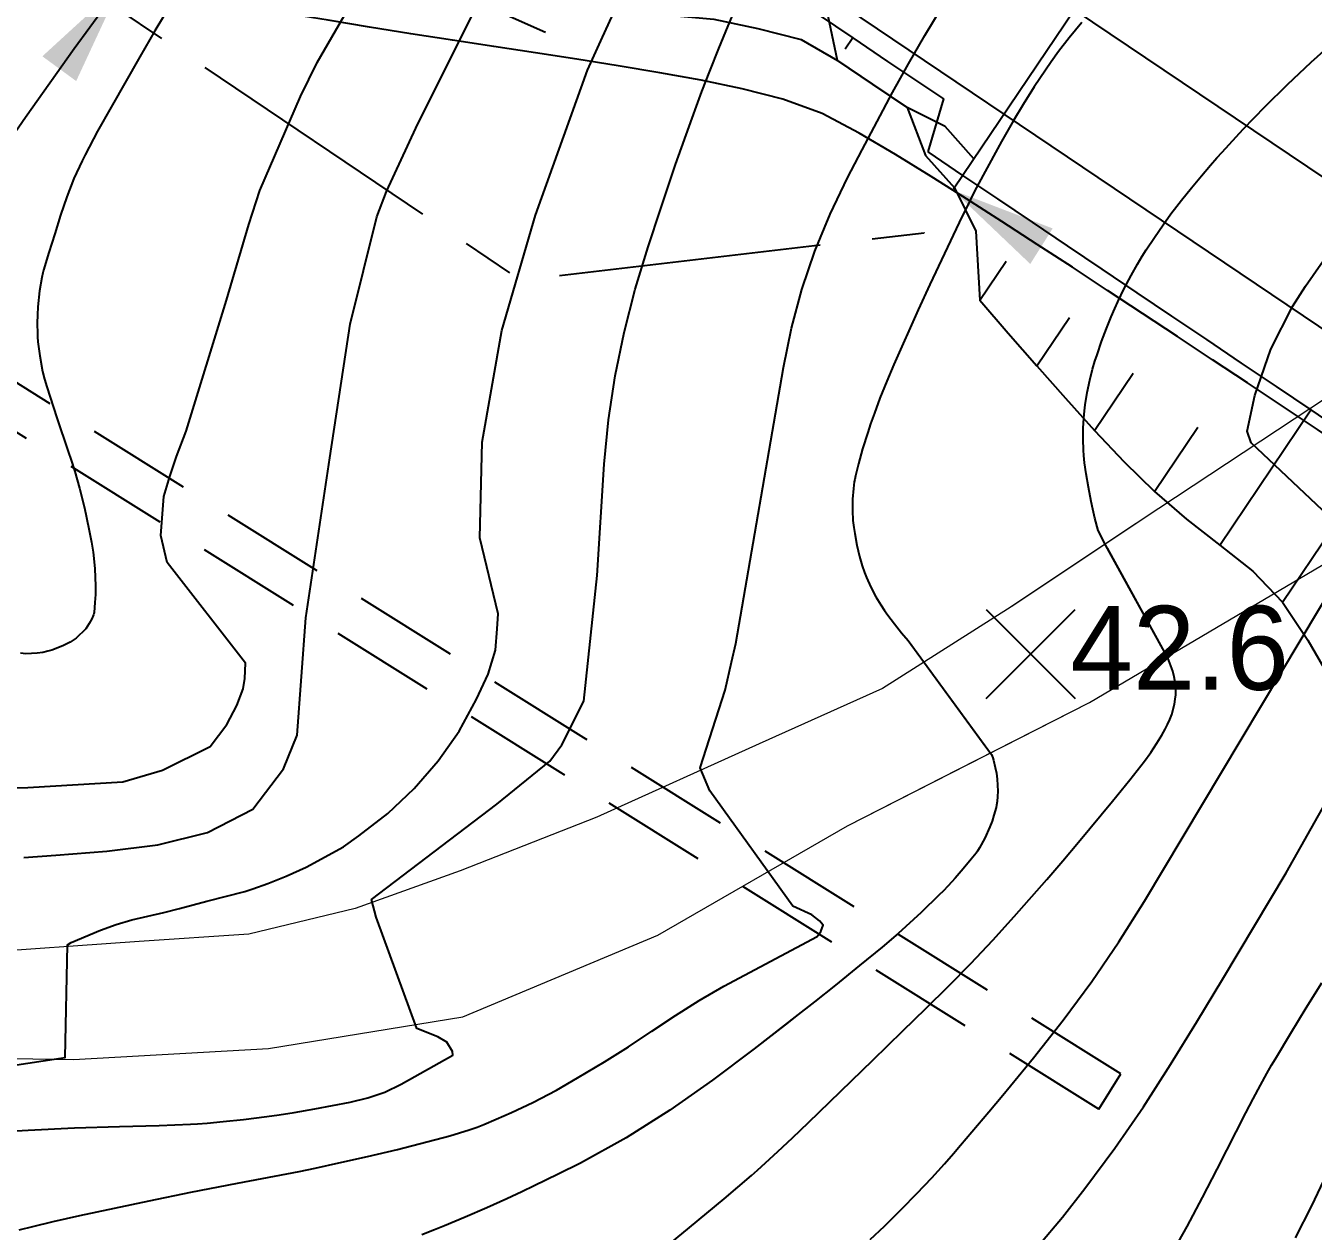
# Model space of a CAD drawing. Header units: millimetres. Extents: x 156921 to 159642, y 477538 to 479586.
# Drawn here: x 157285.4 to 157316.07, y 479344.07 to 479372.78 of the extents above; entities that cross this region are included whole.
import ezdxf

# ---------------------------------------------------------------- set-up
doc = ezdxf.new("R2010")
doc.units = ezdxf.units.MM
doc.header["$MEASUREMENT"] = 0
for name, pattern in [('A-CENTR01', [2, 1.25, -0.25, 0.25, -0.25]), ('A-DASHD01', [0.75, 0.5, -0.25]), ('CONT', [2, 1, 1])]:
    doc.linetypes.add(name, pattern=pattern)
doc.layers.add('A0013115', color=16, linetype='Continuous', lineweight=0, transparency=0.6)
for name, color, linetype, transparency in [('F0017111', 94, 'Continuous', 0.6), ('F0017114', 80, 'Continuous', 0.6), ('F0027132', 56, 'Continuous', 0.6), ('F0027217', 56, 'Continuous', 0.6)]:
    doc.layers.add(name, color=color, linetype=linetype, transparency=transparency)
for name, color, linetype in [('V형측구', 132, 'H-DICHV00'), ('깎기비탈면&암선', 30, 'Continuous'), ('노면표시_차선', 255, 'Continuous'), ('산마루측구', 152, 'H-DICHB00'), ('쌓기비탈면_녹지대', 140, 'Continuous'), ('용지경계', 222, 'Continuous'), ('평면_도로폭', 50, 'Continuous'), ('횡단통로_수로암거', 122, 'Continuous')]:
    doc.layers.add(name, color=color, linetype=linetype)
doc.styles.add('HM 6_일반문자', font='BAREUNDOTUMPRO1.TTF')
doc.styles.get("Standard").update_dxf_attribs({"font": 'BAREUNDOTUMPRO1.TTF'})
doc.linetypes.add('H-DICHB00', pattern='A,1e-05,0,[43,kosdic.shx,S=0.1,R=0,X=0,Y=0],-0.63,["B",Standard,S=0.2,R=0,X=0,Y=-0.1],-0.42', length=1.05001)
doc.linetypes.add('H-DICHB01', pattern='A,1e-05,[43,kosdic.shx,S=0.1,R=0,X=0,Y=0],-0.63,["B1",Standard,S=0.2,R=0,X=0,Y=-0.1],-0.42', length=1.05001)
doc.linetypes.add('H-DICHB01R', pattern='A,1e-05,[43,kosdic.shx,S=0.1,R=0,X=0,Y=0],-0.97,["B1",Standard,S=0.2,R=180,X=0,Y=0.1],-0.08', length=1.05001)
doc.linetypes.add('H-DICHV00', pattern='A,1.1,[32,kosdic.shx,S=0.1,R=360,X=0,Y=0],-0.333333,["V",Standard,S=0.2,R=360,X=0,Y=-0.1],-0.216667', length=1.65)
doc.linetypes.add('H-DICHV01', pattern='A,0.9,[32,kosdic.shx,S=0.1,R=0,X=0,Y=0],-0.333333,["V1",Standard,S=0.2,R=360,X=0,Y=-0.1],-0.416667', length=1.65)

# ---------------------------------------------------------------- blocks, each defined once
blk = doc.blocks.new('F0027217')
at = {"layer": 'F0027217'}
for points in [[(-0.707, 0.707), (0.707, -0.707)], [(-0.707, -0.707), (0.707, 0.707)]]:
    blk.add_lwpolyline(points, dxfattribs=at)

msp = doc.modelspace()

# ---------------------------------------------------------------- hatches: boundary and pattern name
at = {"layer": '산마루측구'}
for color, points in [(9, [(157287.677, 479373.776), (157285.797, 479372.054), (157286.603, 479371.464)]), (152, [(157307.485, 479368.867), (157309.331, 479367.108), (157309.865, 479367.954)])]:
    msp.add_hatch(color=color, dxfattribs=at).paths.add_polyline_path(points, flags=0)

# ---------------------------------------------------------------- linework, layer by layer
at = {"layer": 'A0013115', "transparency": 33554521, "flags": 128}
for points in [[(157358.242, 479371.633), (157354.339, 479371.41), (157346.527, 479370.914), (157341.351, 479370.816), (157336.589, 479370.872), (157332.922, 479371.038), (157330.705, 479371.009), (157328.324, 479370.398), (157325.609, 479369.339), (157321.475, 479367.586), (157316.835, 479364.215), (157312.391, 479361.286), (157311.336, 479360.582)], [(157307.625, 479355.072), (157310.746, 479356.663), (157317.104, 479360.419), (157322.75, 479364.283), (157325.758, 479366.104), (157328.089, 479367.043), (157331.112, 479367.613), (157335.607, 479367.968), (157339.487, 479368.033), (157340.869, 479367.678), (157344.071, 479366.377), (157347.59, 479364.474), (157348.686, 479363.806), (157349.371, 479363.256), (157350.059, 479362.099)], [(157316.835, 479364.215), (157312.391, 479361.286), (157308.878, 479358.94), (157305.814, 479356.997), (157302.877, 479355.681), (157299.005, 479353.932), (157295.75, 479352.653), (157293.249, 479351.757), (157290.712, 479351.148), (157288.102, 479350.972), (157284.057, 479350.682), (157275.753, 479350.882), (157272.252, 479350.873), (157268.846, 479350.626), (157265.662, 479350.208), (157262.538, 479349.393), (157259.452, 479348.669), (157257.086, 479347.819), (157254.035, 479346.814), (157251.035, 479345.37), (157248.537, 479343.743), (157245.758, 479341.323), (157241.964, 479337.933), (157240.025, 479335.627)], [(157311.336, 479360.582), (157308.878, 479358.94), (157305.814, 479356.997), (157302.877, 479355.681), (157299.005, 479353.932), (157295.75, 479352.653), (157293.249, 479351.757), (157290.712, 479351.148), (157288.102, 479350.972), (157284.057, 479350.682), (157275.753, 479350.882), (157272.252, 479350.873), (157268.846, 479350.626), (157265.662, 479350.208), (157262.538, 479349.393), (157259.452, 479348.669), (157257.086, 479347.819), (157254.035, 479346.814), (157251.035, 479345.37), (157248.537, 479343.743), (157245.758, 479341.323), (157241.964, 479337.933), (157240.025, 479335.627)], [(157249.959, 479341.028), (157254.089, 479343.195), (157259.092, 479345.065), (157263.952, 479346.383), (157269.328, 479347.251), (157274.578, 479348.172), (157279.728, 479348.269), (157286.535, 479348.157), (157291.184, 479348.421), (157295.81, 479349.173), (157300.462, 479351.123), (157304.98, 479353.724), (157310.746, 479356.663), (157317.104, 479360.419)], [(157249.959, 479341.028), (157254.089, 479343.195), (157259.092, 479345.065), (157263.952, 479346.383), (157269.328, 479347.251), (157274.578, 479348.172), (157279.728, 479348.269), (157286.535, 479348.157), (157291.184, 479348.421), (157295.81, 479349.173), (157300.462, 479351.123), (157304.98, 479353.724), (157307.625, 479355.072)]]:
    msp.add_lwpolyline(points, dxfattribs=at)
at = {"layer": 'F0017111', "transparency": 33554521, "flags": 128}
for points in [[(157284.165, 479354.622), (157285.453, 479354.636), (157287.716, 479354.771), (157288.661, 479355.048), (157289.796, 479355.617), (157290.191, 479356.142), (157290.431, 479356.589), (157290.584, 479356.99), (157290.622, 479357.235), (157290.633, 479357.598), (157288.774, 479359.997), (157288.618, 479360.639), (157288.693, 479361.566), (157288.83, 479362.045), (157288.989, 479362.52), (157289.224, 479363.128), (157290.182, 479366.249), (157290.715, 479368.046), (157290.975, 479368.857), (157291.943, 479371.093), (157292.342, 479371.908), (157295.76, 479377.815)], [(157284.165, 479354.622), (157285.453, 479354.636), (157287.716, 479354.771), (157288.661, 479355.048), (157289.796, 479355.617), (157290.191, 479356.142), (157290.431, 479356.589), (157290.584, 479356.99), (157290.622, 479357.235), (157290.633, 479357.598), (157288.774, 479359.997), (157288.618, 479360.639), (157288.693, 479361.566), (157288.83, 479362.045), (157288.989, 479362.52), (157289.224, 479363.128), (157290.182, 479366.249), (157290.715, 479368.046), (157290.975, 479368.857), (157291.943, 479371.093), (157292.342, 479371.908), (157295.76, 479377.815)], [(157285.358, 479352.969), (157286.117, 479353.026), (157287.334, 479353.12), (157288.546, 479353.273), (157289.73, 479353.565), (157290.811, 479354.123), (157291.545, 479355.08), (157291.865, 479355.888), (157292.075, 479358.682), (157292.642, 479362.493), (157293.13, 479365.671), (157293.766, 479368.227), (157293.996, 479368.831), (157294.694, 479370.345), (157296.38, 479373.724)], [(157285.358, 479352.969), (157286.117, 479353.026), (157287.334, 479353.12), (157288.546, 479353.273), (157289.73, 479353.565), (157290.811, 479354.123), (157291.545, 479355.08), (157291.865, 479355.888), (157292.075, 479358.682), (157292.642, 479362.493), (157293.13, 479365.671), (157293.766, 479368.227), (157293.996, 479368.831), (157294.694, 479370.345), (157296.38, 479373.724)], [(157277.324, 479346.842), (157286.339, 479348.206), (157286.4, 479350.89), (157286.485, 479350.947), (157287.186, 479351.243), (157287.552, 479351.378), (157287.927, 479351.486), (157288.306, 479351.577), (157288.687, 479351.664), (157289.066, 479351.756), (157289.718, 479351.929), (157290.62, 479352.161), (157290.689, 479352.182), (157290.81, 479352.222), (157291.167, 479352.352), (157291.604, 479352.529), (157292.078, 479352.74), (157292.968, 479353.224), (157293.34, 479353.485), (157294.025, 479354.018), (157294.656, 479354.615), (157295.225, 479355.27), (157295.723, 479355.982), (157296.137, 479356.745), (157296.416, 479357.341), (157296.594, 479357.913), (157296.631, 479358.421), (157296.656, 479358.778), (157296.217, 479360.585), (157296.275, 479362.862), (157296.742, 479365.526), (157297.542, 479368.271), (157298.784, 479371.725), (157299.104, 479372.425), (157299.575, 479373.471)], [(157277.324, 479346.842), (157286.339, 479348.206), (157286.4, 479350.89), (157286.485, 479350.947), (157287.186, 479351.243), (157287.552, 479351.378), (157287.927, 479351.486), (157288.306, 479351.577), (157288.687, 479351.664), (157289.066, 479351.756), (157289.718, 479351.929), (157290.62, 479352.161), (157290.689, 479352.182), (157290.81, 479352.222), (157291.167, 479352.352), (157291.604, 479352.529), (157292.078, 479352.74), (157292.968, 479353.224), (157293.34, 479353.485), (157294.025, 479354.018), (157294.656, 479354.615), (157295.225, 479355.27), (157295.723, 479355.982), (157296.137, 479356.745), (157296.416, 479357.341), (157296.594, 479357.913), (157296.631, 479358.421), (157296.656, 479358.778), (157296.217, 479360.585), (157296.275, 479362.862), (157296.742, 479365.526), (157297.542, 479368.271), (157298.784, 479371.725), (157299.104, 479372.425), (157299.575, 479373.471)], [(157285.243, 479344.099), (157285.569, 479344.182), (157286.058, 479344.299), (157286.692, 479344.444), (157288.339, 479344.795), (157289.336, 479344.996), (157290.448, 479345.213), (157291.911, 479345.495), (157292.295, 479345.574), (157292.863, 479345.696), (157293.54, 479345.847), (157294.255, 479346.014), (157295.504, 479346.339), (157295.964, 479346.482), (157296.153, 479346.549), (157296.315, 479346.612), (157296.611, 479346.736), (157296.977, 479346.899), (157297.479, 479347.139), (157298.045, 479347.426), (157298.547, 479347.726), (157299.186, 479348.105), (157299.757, 479348.461), (157300.318, 479348.832), (157300.877, 479349.206), (157301.445, 479349.567), (157302.028, 479349.902), (157304.258, 479351.092), (157304.339, 479351.206), (157304.395, 479351.361), (157304.307, 479351.46), (157304.125, 479351.608), (157303.675, 479351.814), (157301.697, 479354.56), (157301.465, 479355.107), (157302.062, 479356.953), (157302.214, 479357.62), (157302.321, 479358.066), (157303.451, 479364.641), (157303.643, 479365.579), (157303.893, 479366.502), (157304.2, 479367.409), (157304.561, 479368.295), (157304.975, 479369.158), (157305.323, 479369.828), (157305.681, 479370.505), (157306.051, 479371.188), (157306.432, 479371.876), (157306.82, 479372.55), (157307.206, 479373.189)], [(157285.243, 479344.099), (157285.569, 479344.182), (157286.058, 479344.299), (157286.692, 479344.444), (157288.339, 479344.795), (157289.336, 479344.996), (157290.448, 479345.213), (157291.911, 479345.495), (157292.295, 479345.574), (157292.863, 479345.696), (157293.54, 479345.847), (157294.255, 479346.014), (157295.504, 479346.339), (157295.964, 479346.482), (157296.153, 479346.549), (157296.315, 479346.612), (157296.611, 479346.736), (157296.977, 479346.899), (157297.479, 479347.139), (157298.045, 479347.426), (157298.547, 479347.726), (157299.186, 479348.105), (157299.757, 479348.461), (157300.318, 479348.832), (157300.877, 479349.206), (157301.445, 479349.567), (157302.028, 479349.902), (157304.258, 479351.092), (157304.339, 479351.206), (157304.395, 479351.361), (157304.307, 479351.46), (157304.125, 479351.608), (157303.675, 479351.814), (157301.697, 479354.56), (157301.465, 479355.107), (157302.062, 479356.953), (157302.214, 479357.62), (157302.321, 479358.066), (157303.451, 479364.641), (157303.643, 479365.579), (157303.893, 479366.502), (157304.2, 479367.409), (157304.561, 479368.295), (157304.975, 479369.158), (157305.323, 479369.828), (157305.681, 479370.505), (157306.051, 479371.188), (157306.432, 479371.876), (157306.82, 479372.55), (157307.206, 479373.189)], [(157288.864, 479373.3), (157288.479, 479372.661), (157288.119, 479372.042), (157287.436, 479370.845), (157287.114, 479370.267), (157286.818, 479369.706), (157286.747, 479369.568), (157286.55, 479369.145), (157286.382, 479368.71), (157286.233, 479368.268), (157286.094, 479367.822), (157285.955, 479367.377), (157285.822, 479366.96), (157285.806, 479366.895), (157285.782, 479366.784), (157285.729, 479366.465), (157285.69, 479366.089), (157285.68, 479365.895), (157285.677, 479365.697), (157285.678, 479365.446), (157285.682, 479365.373), (157285.692, 479365.252), (157285.734, 479364.918), (157285.804, 479364.545), (157285.849, 479364.363), (157285.901, 479364.183), (157286.14, 479363.442), (157286.413, 479362.645), (157286.485, 479362.438), (157286.571, 479362.168), (157286.682, 479361.771), (157286.8, 479361.297), (157286.907, 479360.8), (157286.971, 479360.481), (157286.986, 479360.39), (157287.005, 479360.244), (157287.045, 479359.851), (157287.064, 479359.43), (157287.061, 479359.233), (157287.05, 479359.044), (157287.03, 479358.803), (157287.025, 479358.785), (157287.015, 479358.752), (157286.976, 479358.658), (157286.915, 479358.544), (157286.832, 479358.42), (157286.605, 479358.192), (157286.463, 479358.099), (157286.384, 479358.057), (157286.3, 479358.019), (157286.085, 479357.929), (157286.024, 479357.908), (157285.928, 479357.883), (157285.807, 479357.857), (157285.672, 479357.836), (157285.402, 479357.823), (157285.279, 479357.836)], [(157288.864, 479373.3), (157288.479, 479372.661), (157288.119, 479372.042), (157287.436, 479370.845), (157287.114, 479370.267), (157286.818, 479369.706), (157286.747, 479369.568), (157286.55, 479369.145), (157286.382, 479368.71), (157286.233, 479368.268), (157286.094, 479367.822), (157285.955, 479367.377), (157285.822, 479366.96), (157285.806, 479366.895), (157285.782, 479366.784), (157285.729, 479366.465), (157285.69, 479366.089), (157285.68, 479365.895), (157285.677, 479365.697), (157285.678, 479365.446), (157285.682, 479365.373), (157285.692, 479365.252), (157285.734, 479364.918), (157285.804, 479364.545), (157285.849, 479364.363), (157285.901, 479364.183), (157286.14, 479363.442), (157286.413, 479362.645), (157286.485, 479362.438), (157286.571, 479362.168), (157286.682, 479361.771), (157286.8, 479361.297), (157286.907, 479360.8), (157286.971, 479360.481), (157286.986, 479360.39), (157287.005, 479360.244), (157287.045, 479359.851), (157287.064, 479359.43), (157287.061, 479359.233), (157287.05, 479359.044), (157287.03, 479358.803), (157287.025, 479358.785), (157287.015, 479358.752), (157286.976, 479358.658), (157286.915, 479358.544), (157286.832, 479358.42), (157286.605, 479358.192), (157286.463, 479358.099), (157286.384, 479358.057), (157286.3, 479358.019), (157286.085, 479357.929), (157286.024, 479357.908), (157285.928, 479357.883), (157285.807, 479357.857), (157285.672, 479357.836), (157285.402, 479357.823), (157285.279, 479357.836)], [(157310.559, 479372.859), (157310.259, 479372.493), (157310.005, 479372.165), (157309.831, 479371.924), (157309.696, 479371.726), (157309.427, 479371.323), (157309.163, 479370.904), (157308.934, 479370.527), (157308.773, 479370.25), (157308.646, 479370.021), (157308.207, 479369.22), (157308.054, 479368.933), (157307.965, 479368.76), (157307.907, 479368.645), (157307.638, 479368.093), (157307.289, 479367.361), (157306.939, 479366.615), (157306.664, 479366.019), (157306.08, 479364.711), (157305.911, 479364.314), (157305.751, 479363.913), (157305.617, 479363.558), (157305.527, 479363.301), (157305.458, 479363.095), (157305.334, 479362.701), (157305.236, 479362.347), (157305.169, 479362.065), (157305.149, 479361.971), (157305.14, 479361.919), (157305.121, 479361.76), (157305.1, 479361.503), (157305.097, 479361.238), (157305.108, 479361.001), (157305.127, 479360.828), (157305.149, 479360.686), (157305.2, 479360.407), (157305.264, 479360.141), (157305.329, 479359.916), (157305.383, 479359.762), (157305.431, 479359.643), (157305.535, 479359.409), (157305.654, 479359.181), (157305.769, 479358.986), (157305.859, 479358.85), (157305.937, 479358.745), (157306.097, 479358.533), (157306.266, 479358.323), (157306.419, 479358.139), (157308.409, 479355.425), (157308.439, 479355.341), (157308.455, 479355.29), (157308.497, 479355.116), (157308.526, 479354.976), (157308.546, 479354.836), (157308.558, 479354.554), (157308.552, 479354.421), (157308.541, 479354.305), (157308.53, 479354.216), (157308.519, 479354.162), (157308.467, 479353.982), (157308.422, 479353.839), (157308.37, 479353.699), (157308.247, 479353.43), (157308.122, 479353.202), (157308.073, 479353.123), (157308.04, 479353.077), (157307.922, 479352.928), (157307.733, 479352.697), (157307.544, 479352.478), (157307.378, 479352.295), (157307.26, 479352.172), (157307.165, 479352.078), (157306.729, 479351.663), (157306.181, 479351.163), (157305.801, 479350.836), (157305.266, 479350.395), (157304.691, 479349.932), (157304.193, 479349.536), (157303.732, 479349.174), (157302.754, 479348.412), (157301.763, 479347.667), (157300.748, 479346.955), (157299.701, 479346.291), (157298.615, 479345.694), (157298.082, 479345.425), (157297.511, 479345.148), (157297.216, 479345.006), (157296.862, 479344.841), (157296.388, 479344.627), (157295.869, 479344.401), (157295.378, 479344.197), (157295.139, 479344.101), (157294.837, 479343.984)], [(157310.559, 479372.859), (157310.259, 479372.493), (157310.005, 479372.165), (157309.831, 479371.924), (157309.696, 479371.726), (157309.427, 479371.323), (157309.163, 479370.904), (157308.934, 479370.527), (157308.773, 479370.25), (157308.646, 479370.021), (157308.207, 479369.22), (157308.054, 479368.933), (157307.965, 479368.76), (157307.907, 479368.645), (157307.638, 479368.093), (157307.289, 479367.361), (157306.939, 479366.615), (157306.664, 479366.019), (157306.08, 479364.711), (157305.911, 479364.314), (157305.751, 479363.913), (157305.617, 479363.558), (157305.527, 479363.301), (157305.458, 479363.095), (157305.334, 479362.701), (157305.236, 479362.347), (157305.169, 479362.065), (157305.149, 479361.971), (157305.14, 479361.919), (157305.121, 479361.76), (157305.1, 479361.503), (157305.097, 479361.238), (157305.108, 479361.001), (157305.127, 479360.828), (157305.149, 479360.686), (157305.2, 479360.407), (157305.264, 479360.141), (157305.329, 479359.916), (157305.383, 479359.762), (157305.431, 479359.643), (157305.535, 479359.409), (157305.654, 479359.181), (157305.769, 479358.986), (157305.859, 479358.85), (157305.937, 479358.745), (157306.097, 479358.533), (157306.266, 479358.323), (157306.419, 479358.139), (157308.124, 479355.813)], [(157300.764, 479343.788), (157301.217, 479344.155), (157302.039, 479344.839), (157302.692, 479345.4), (157302.834, 479345.525), (157303.026, 479345.698), (157303.316, 479345.965), (157303.668, 479346.296), (157304.048, 479346.659), (157305.581, 479348.142), (157306.297, 479348.842), (157306.84, 479349.373), (157307.381, 479349.907), (157307.915, 479350.447), (157308.439, 479350.998), (157308.948, 479351.562), (157309.724, 479352.45), (157310.106, 479352.894), (157310.477, 479353.334), (157311.291, 479354.315), (157311.705, 479354.824), (157312.05, 479355.267), (157312.202, 479355.475), (157312.344, 479355.69), (157312.463, 479355.883), (157312.543, 479356.024), (157312.603, 479356.14), (157312.659, 479356.257), (157312.705, 479356.376), (157312.769, 479356.621), (157312.787, 479356.739), (157312.798, 479356.842), (157312.802, 479356.923), (157312.801, 479356.972), (157312.781, 479357.14), (157312.76, 479357.273), (157312.728, 479357.405), (157312.631, 479357.665), (157312.573, 479357.785), (157311.133, 479360.404), (157310.947, 479360.76), (157310.871, 479361.054), (157310.821, 479361.27), (157310.784, 479361.449), (157310.717, 479361.793), (157310.664, 479362.112), (157310.627, 479362.374), (157310.609, 479362.546), (157310.6, 479362.674), (157310.59, 479362.933), (157310.593, 479363.2), (157310.606, 479363.438), (157310.623, 479363.613), (157310.643, 479363.755), (157310.689, 479364.044), (157310.751, 479364.339), (157310.816, 479364.601), (157310.871, 479364.792), (157310.922, 479364.947), (157311.028, 479365.259), (157311.146, 479365.572), (157311.258, 479365.848), (157311.345, 479366.046), (157311.419, 479366.205), (157311.572, 479366.52), (157311.736, 479366.832), (157311.886, 479367.101), (157311.999, 479367.292), (157312.094, 479367.442), (157312.289, 479367.742), (157312.494, 479368.04), (157312.681, 479368.299), (157312.821, 479368.483), (157312.937, 479368.63), (157313.172, 479368.921), (157313.411, 479369.209), (157313.623, 479369.458), (157313.776, 479369.633), (157313.901, 479369.772), (157314.407, 479370.321), (157314.925, 479370.857), (157315.462, 479371.385), (157316.025, 479371.912), (157316.636, 479372.459)], [(157305.52, 479343.875), (157305.856, 479344.193), (157306.089, 479344.419), (157306.271, 479344.6), (157306.631, 479344.966), (157306.984, 479345.341), (157307.29, 479345.675), (157307.504, 479345.918), (157307.673, 479346.117), (157308.347, 479346.913), (157308.68, 479347.311), (157309.407, 479348.196), (157310.114, 479349.097), (157310.795, 479350.018), (157311.443, 479350.962), (157312.053, 479351.931), (157317.141, 479360.441), (157314.596, 479362.849), (157314.501, 479363.127), (157314.685, 479363.972), (157315.062, 479365.081), (157315.578, 479366.093), (157315.891, 479366.582), (157317.334, 479368.655)], [(157305.52, 479343.875), (157305.856, 479344.193), (157306.089, 479344.419), (157306.271, 479344.6), (157306.631, 479344.966), (157306.984, 479345.341), (157307.29, 479345.675), (157307.504, 479345.918), (157307.673, 479346.117), (157308.347, 479346.913), (157308.68, 479347.311), (157309.407, 479348.196), (157310.114, 479349.097), (157310.795, 479350.018), (157311.443, 479350.962), (157312.053, 479351.931), (157317.141, 479360.441), (157314.596, 479362.849), (157314.501, 479363.127), (157314.685, 479363.972), (157315.062, 479365.081), (157315.578, 479366.093), (157315.891, 479366.582), (157317.334, 479368.655)], [(157300.764, 479343.788), (157301.217, 479344.155), (157302.039, 479344.839), (157302.692, 479345.4), (157302.834, 479345.525), (157303.026, 479345.698), (157303.316, 479345.965), (157303.668, 479346.296), (157304.048, 479346.659), (157305.581, 479348.142), (157306.297, 479348.842), (157306.84, 479349.373), (157307.381, 479349.907), (157307.915, 479350.447), (157308.439, 479350.998), (157308.948, 479351.562), (157309.724, 479352.45), (157310.106, 479352.894), (157310.477, 479353.334), (157311.291, 479354.315), (157311.705, 479354.824), (157312.05, 479355.267), (157312.202, 479355.475), (157312.344, 479355.69), (157312.463, 479355.883), (157312.543, 479356.024), (157312.603, 479356.14), (157312.659, 479356.257), (157312.705, 479356.376), (157312.769, 479356.621), (157312.787, 479356.739), (157312.798, 479356.842), (157312.802, 479356.923), (157312.801, 479356.972), (157312.781, 479357.14), (157312.76, 479357.273), (157312.728, 479357.405), (157312.631, 479357.665), (157312.573, 479357.785), (157311.171, 479360.336)], [(157308.124, 479355.813), (157308.409, 479355.425), (157308.439, 479355.341), (157308.455, 479355.29), (157308.497, 479355.116), (157308.526, 479354.976), (157308.546, 479354.836), (157308.558, 479354.554), (157308.552, 479354.421), (157308.541, 479354.305), (157308.53, 479354.216), (157308.519, 479354.162), (157308.467, 479353.982), (157308.422, 479353.839), (157308.37, 479353.699), (157308.247, 479353.43), (157308.122, 479353.202), (157308.073, 479353.123), (157308.04, 479353.077), (157307.922, 479352.928), (157307.733, 479352.697), (157307.544, 479352.478), (157307.378, 479352.295), (157307.26, 479352.172), (157307.165, 479352.078), (157306.729, 479351.663), (157306.181, 479351.163), (157305.801, 479350.836), (157305.266, 479350.395), (157304.691, 479349.932), (157304.193, 479349.536), (157303.732, 479349.174), (157303.564, 479349.044)], [(157312.692, 479343.503), (157313.066, 479344.182), (157313.432, 479344.87), (157313.784, 479345.551), (157314.469, 479346.892), (157314.641, 479347.222), (157314.815, 479347.546), (157314.97, 479347.825), (157315.082, 479348.021), (157315.173, 479348.176), (157315.538, 479348.789), (157315.906, 479349.393), (157316.279, 479349.987)], [(157312.692, 479343.503), (157313.066, 479344.182), (157313.432, 479344.87), (157313.784, 479345.551), (157314.469, 479346.892), (157314.641, 479347.222), (157314.815, 479347.546), (157314.97, 479347.825), (157315.082, 479348.021), (157315.173, 479348.176), (157315.538, 479348.789), (157315.906, 479349.393), (157316.279, 479349.987)], [(157303.564, 479349.044), (157302.754, 479348.412), (157301.763, 479347.667), (157300.748, 479346.955), (157299.701, 479346.291), (157298.615, 479345.694), (157298.082, 479345.425), (157297.511, 479345.148), (157297.216, 479345.006), (157296.862, 479344.841), (157296.388, 479344.627), (157295.869, 479344.401), (157295.378, 479344.197), (157295.139, 479344.101), (157294.837, 479343.984)], [(157316.392, 479345.429), (157316.029, 479344.672), (157315.64, 479343.908)]]:
    msp.add_lwpolyline(points, dxfattribs=at)
at = {"layer": 'F0017114', "transparency": 33554521, "flags": 128}
for points in [[(157284.332, 479346.411), (157285.46, 479346.478), (157286.566, 479346.53), (157287.633, 479346.562), (157288.58, 479346.586), (157289.327, 479346.616), (157289.489, 479346.624), (157289.723, 479346.642), (157290.104, 479346.679), (157290.591, 479346.733), (157291.143, 479346.802), (157291.436, 479346.84), (157291.794, 479346.895), (157292.285, 479346.984), (157292.709, 479347.06), (157293.131, 479347.144), (157293.549, 479347.247), (157293.956, 479347.384), (157294.345, 479347.569), (157295.572, 479348.261), (157295.566, 479348.349), (157295.436, 479348.573), (157295.221, 479348.699), (157294.716, 479348.894), (157293.753, 479351.553), (157293.635, 479351.971), (157296.625, 479354.239), (157297.889, 479355.263), (157298.175, 479355.653), (157298.694, 479356.693), (157299.013, 479359.687), (157299.182, 479362.342), (157299.282, 479363.396), (157299.44, 479364.443), (157299.654, 479365.479), (157299.917, 479366.505), (157300.226, 479367.517), (157300.52, 479368.409), (157300.882, 479369.474), (157301.276, 479370.583), (157301.378, 479370.867), (157301.509, 479371.216), (157301.695, 479371.698), (157301.912, 479372.241), (157302.134, 479372.776), (157302.246, 479373.041)], [(157284.332, 479346.411), (157285.46, 479346.478), (157286.566, 479346.53), (157287.633, 479346.562), (157288.58, 479346.586), (157289.327, 479346.616), (157289.489, 479346.624), (157289.723, 479346.642), (157290.104, 479346.679), (157290.591, 479346.733), (157291.143, 479346.802), (157291.436, 479346.84), (157291.794, 479346.895), (157292.285, 479346.984), (157292.709, 479347.06), (157293.131, 479347.144), (157293.549, 479347.247), (157293.956, 479347.384), (157294.345, 479347.569), (157295.572, 479348.261), (157295.566, 479348.349), (157295.436, 479348.573), (157295.221, 479348.699), (157294.716, 479348.894), (157293.753, 479351.553), (157293.635, 479351.971), (157296.625, 479354.239), (157297.889, 479355.263), (157298.175, 479355.653), (157298.694, 479356.693), (157299.013, 479359.687), (157299.182, 479362.342), (157299.282, 479363.396), (157299.44, 479364.443), (157299.654, 479365.479), (157299.917, 479366.505), (157300.226, 479367.517), (157300.52, 479368.409), (157300.882, 479369.474), (157301.276, 479370.583), (157301.378, 479370.867), (157301.509, 479371.216), (157301.695, 479371.698), (157301.912, 479372.241), (157302.134, 479372.776), (157302.246, 479373.041)], [(157309.538, 479343.733), (157310.098, 479344.4), (157310.633, 479345.087), (157311.347, 479346.047), (157312.025, 479347.034), (157312.674, 479348.039), (157313.303, 479349.058), (157313.919, 479350.084), (157315.425, 479352.607), (157316.376, 479354.283)]]:
    msp.add_lwpolyline(points, dxfattribs=at)
at = {"layer": 'V형측구', "color": 9, "linetype": 'H-DICHV01', "ltscale": 10, "flags": 128}
msp.add_lwpolyline([(157297.786, 479372.623), (157296.873, 479373.029), (157295.962, 479373.442), (157295.061, 479373.875), (157294.19, 479374.366), (157293.413, 479374.992), (157292.855, 479375.816), (157292.61, 479376.78), (157292.639, 479377.778), (157292.868, 479378.75), (157293.225, 479379.684)], dxfattribs=at)
at = {"layer": '깎기비탈면&암선', "color": 34, "linetype": 'CONT'}
for p, q in [((157308.129, 479366.243), (157308.755, 479367.172)), ((157309.49, 479364.683), (157310.264, 479365.833)), ((157310.862, 479363.141), (157311.78, 479364.503)), ((157313.847, 479360.411), (157316.015, 479363.63)), ((157312.294, 479361.686), (157313.325, 479363.217)), ((157315.34, 479359.049), (157316.507, 479360.781))]:
    msp.add_line(p, q, dxfattribs=at)
at = {"layer": '깎기비탈면&암선', "linetype": 'CONT', "flags": 128}
for points in [[(157307.986, 479369.61), (157307.301, 479370.383), (157306.398, 479370.833), (157305.57, 479371.394), (157304.743, 479371.955), (157304.45, 479373.311), (157306.644, 479376.568), (157309.16, 479378.512), (157311.195, 479379.745), (157312.98, 479380.604), (157314.559, 479381.158), (157316.049, 479381.581)], [(157306.398, 479370.833), (157306.837, 479369.694), (157307.524, 479368.925)], [(157306.892, 479369.776), (157307.721, 479369.217)], [(157307.721, 479369.217), (157308.551, 479368.659), (157309.38, 479368.1), (157310.209, 479367.541), (157311.039, 479366.983), (157311.868, 479366.424), (157312.697, 479365.865), (157313.527, 479365.307), (157314.356, 479364.748), (157315.186, 479364.189), (157316.015, 479363.63), (157316.844, 479363.072), (157317.674, 479362.513), (157318.503, 479361.954), (157319.333, 479361.396), (157320.162, 479360.837), (157320.991, 479360.278), (157321.821, 479359.72), (157322.65, 479359.161), (157323.479, 479358.602), (157324.309, 479358.044), (157325.138, 479357.485), (157325.968, 479356.926), (157326.797, 479356.368), (157327.626, 479355.809), (157328.456, 479355.25), (157329.285, 479354.692), (157330.115, 479354.133), (157330.944, 479353.574), (157331.773, 479353.016), (157332.603, 479352.457), (157333.432, 479351.898), (157334.261, 479351.34), (157335.091, 479350.781), (157335.92, 479350.222), (157336.75, 479349.664), (157337.579, 479349.105), (157338.408, 479348.546), (157339.238, 479347.988), (157340.067, 479347.429), (157340.897, 479346.87), (157341.726, 479346.312), (157342.555, 479345.753), (157343.385, 479345.194), (157344.214, 479344.635), (157345.043, 479344.077), (157345.873, 479343.518), (157346.702, 479342.959), (157347.532, 479342.401), (157348.361, 479341.842), (157349.19, 479341.283), (157350.02, 479340.725), (157350.852, 479340.171), (157351.685, 479339.617), (157352.517, 479339.063), (157353.35, 479338.509), (157354.182, 479337.955), (157355.015, 479337.401), (157355.847, 479336.846), (157356.68, 479336.292), (157357.512, 479335.738), (157358.345, 479335.184), (157359.178, 479334.631), (157360.01, 479334.077), (157360.843, 479333.522), (157361.675, 479332.968), (157362.508, 479332.414), (157363.34, 479331.86), (157364.173, 479331.306), (157365.007, 479330.755), (157365.867, 479330.241), (157366.722, 479329.722), (157367.568, 479329.188), (157368.413, 479328.651), (157369.257, 479328.115), (157370.093, 479327.565), (157370.922, 479327.007), (157371.751, 479326.448), (157372.581, 479325.889), (157373.41, 479325.331), (157374.24, 479324.772), (157375.069, 479324.213), (157375.898, 479323.655), (157376.728, 479323.096), (157377.557, 479322.537), (157378.387, 479321.979), (157379.216, 479321.42), (157380.045, 479320.861), (157380.875, 479320.303), (157381.704, 479319.744), (157382.533, 479319.185), (157383.363, 479318.627), (157384.192, 479318.068), (157385.022, 479317.509), (157385.851, 479316.95), (157386.68, 479316.392), (157387.51, 479315.833), (157388.339, 479315.274), (157389.169, 479314.716), (157389.998, 479314.157), (157390.827, 479313.598), (157391.657, 479313.04), (157392.486, 479312.481), (157393.315, 479311.922), (157394.145, 479311.364), (157394.974, 479310.805), (157395.804, 479310.246), (157396.633, 479309.688), (157397.462, 479309.129), (157398.292, 479308.57), (157399.121, 479308.012), (157399.951, 479307.453), (157400.78, 479306.894), (157401.609, 479306.336), (157402.434, 479305.769), (157403.212, 479305.134), (157403.985, 479304.493), (157404.807, 479303.923), (157405.632, 479303.357), (157406.456, 479302.792), (157407.281, 479302.226), (157408.106, 479301.66), (157408.93, 479301.094), (157409.755, 479300.529), (157410.579, 479299.963), (157411.404, 479299.397), (157412.229, 479298.831), (157413.053, 479298.265), (157413.883, 479297.707), (157414.712, 479297.148), (157415.541, 479296.589), (157416.371, 479296.031), (157417.2, 479295.472), (157418.029, 479294.913), (157418.859, 479294.355), (157419.688, 479293.796), (157420.518, 479293.237), (157421.347, 479292.679), (157422.176, 479292.12), (157423.006, 479291.561), (157423.835, 479291.003), (157424.665, 479290.444), (157425.494, 479289.885), (157426.323, 479289.327), (157427.153, 479288.768), (157427.982, 479288.209), (157428.811, 479287.651), (157429.641, 479287.092), (157430.47, 479286.533), (157431.3, 479285.974), (157432.129, 479285.416), (157432.958, 479284.857), (157433.788, 479284.298), (157434.617, 479283.74), (157435.447, 479283.181), (157436.276, 479282.622), (157437.105, 479282.064), (157437.935, 479281.505)], [(157307.524, 479368.925), (157308.034, 479367.891), (157308.129, 479366.243), (157308.808, 479365.461), (157309.49, 479364.683), (157310.174, 479363.909), (157310.862, 479363.141), (157311.565, 479362.394), (157312.294, 479361.686), (157313.055, 479361.026), (157313.847, 479360.411), (157314.631, 479359.787), (157315.34, 479359.049), (157315.941, 479358.15), (157316.496, 479357.185), (157317.028, 479356.185), (157317.284, 479354.775), (157317.416, 479353.181), (157317.636, 479351.718), (157318.037, 479350.523), (157318.529, 479349.463), (157319.072, 479348.479), (157319.655, 479347.555), (157320.246, 479346.643), (157320.844, 479345.74), (157321.448, 479344.846), (157321.863, 479344.208), (157322.149, 479344.097), (157323.029, 479343.756), (157323.105, 479343.727), (157324.061, 479343.356), (157324.19, 479343.306), (157325.017, 479342.986), (157325.345, 479342.859), (157325.9, 479342.506), (157326.462, 479342.149), (157326.727, 479341.944), (157327.518, 479341.329), (157327.552, 479341.303), (157328.349, 479340.772), (157328.646, 479340.573), (157329.236, 479340.298), (157329.763, 479340.052), (157330.114, 479339.813), (157330.839, 479339.319), (157330.942, 479339.252), (157331.781, 479338.707), (157331.912, 479338.622), (157332.62, 479338.163), (157332.978, 479337.931), (157333.459, 479337.619), (157334.036, 479337.245), (157334.298, 479337.075), (157335.087, 479336.564), (157335.138, 479336.532), (157335.987, 479336.002), (157336.136, 479335.909), (157336.888, 479335.55), (157337.207, 479335.398), (157337.807, 479335.124), (157338.278, 479334.908), (157338.728, 479334.701), (157339.345, 479334.416), (157339.647, 479334.276), (157340.407, 479333.922), (157340.565, 479333.848), (157341.464, 479333.423), (157341.479, 479333.416), (157342.392, 479332.981), (157342.515, 479332.923), (157343.302, 479332.541), (157343.559, 479332.417), (157344.212, 479332.103), (157344.598, 479331.919), (157345.126, 479331.67), (157345.633, 479331.431), (157346.04, 479331.236), (157346.662, 479330.938), (157346.952, 479330.801), (157347.687, 479330.452), (157347.866, 479330.367), (157348.708, 479329.969), (157348.78, 479329.935), (157349.695, 479329.503), (157349.725, 479329.489), (157350.609, 479329.07), (157350.736, 479329.009), (157351.52, 479328.633), (157351.743, 479328.526), (157352.429, 479328.192), (157352.743, 479328.04), (157353.336, 479327.748), (157353.737, 479327.55), (157354.238, 479327.298), (157354.725, 479327.053), (157355.136, 479326.841), (157355.705, 479326.546), (157356.03, 479326.379), (157356.682, 479326.043), (157356.925, 479325.916), (157357.653, 479325.538), (157357.818, 479325.452), (157358.621, 479325.032), (157358.71, 479324.986), (157359.587, 479324.533), (157359.604, 479324.524), (157360.498, 479324.062), (157360.549, 479324.035), (157361.402, 479323.614), (157361.516, 479323.558), (157362.304, 479323.162), (157362.478, 479323.074), (157363.198, 479322.7), (157363.431, 479322.579), (157364.085, 479322.226), (157364.375, 479322.069), (157364.962, 479321.738), (157365.308, 479321.542), (157365.831, 479321.238), (157366.232, 479321.004), (157366.696, 479320.733), (157367.153, 479320.466), (157367.562, 479320.228), (157368.072, 479319.931), (157368.43, 479319.728), (157368.994, 479319.408), (157369.303, 479319.234), (157369.913, 479318.89), (157370.177, 479318.74), (157370.83, 479318.37), (157371.049, 479318.246), (157371.743, 479317.851), (157371.92, 479317.749), (157372.653, 479317.331), (157372.79, 479317.25), (157373.556, 479316.802), (157373.654, 479316.744), (157374.455, 479316.27), (157374.516, 479316.233), (157375.35, 479315.737), (157375.377, 479315.721), (157376.237, 479315.207), (157376.243, 479315.204), (157377.097, 479314.695), (157377.134, 479314.673), (157377.957, 479314.181), (157378.022, 479314.142), (157378.817, 479313.668), (157378.909, 479313.614), (157379.677, 479313.154), (157379.793, 479313.085), (157380.539, 479312.645), (157380.678, 479312.563), (157381.402, 479312.135), (157381.56, 479312.042), (157382.24, 479311.59), (157382.418, 479311.473), (157383.043, 479310.992), (157383.241, 479310.84), (157383.83, 479310.371), (157384.054, 479310.193), (157384.607, 479309.733), (157384.855, 479309.526), (157385.382, 479309.094), (157385.658, 479308.868), (157386.17, 479308.474), (157386.474, 479308.241), (157386.965, 479307.865), (157387.289, 479307.617), (157387.786, 479307.293), (157388.137, 479307.064), (157388.639, 479306.77), (157389.006, 479306.555), (157389.503, 479306.263), (157389.873, 479306.046), (157390.366, 479305.753), (157390.736, 479305.533), (157391.226, 479305.241), (157391.597, 479305.02), (157392.087, 479304.729), (157392.46, 479304.508), (157392.948, 479304.217), (157393.321, 479303.994), (157393.803, 479303.697), (157394.175, 479303.467), (157394.653, 479303.168), (157395.026, 479302.934), (157395.501, 479302.637), (157395.878, 479302.401), (157396.349, 479302.107), (157396.73, 479301.869), (157397.203, 479301.584), (157397.589, 479301.352), (157398.06, 479301.066), (157398.447, 479300.832), (157399.02, 479300.702), (157399.452, 479300.604), (157400.121, 479300.546), (157400.523, 479300.511), (157401.2, 479300.358), (157401.528, 479300.284), (157402.17, 479300.009), (157402.449, 479299.889), (157403.108, 479299.61), (157403.372, 479299.499), (157404.059, 479299.233), (157404.309, 479299.136), (157404.939, 479298.749), (157405.164, 479298.611), (157405.792, 479298.226), (157406.02, 479298.086), (157406.645, 479297.702), (157406.875, 479297.561), (157407.498, 479297.178), (157407.73, 479297.035), (157408.354, 479296.659), (157408.589, 479296.518), (157409.211, 479296.142), (157409.448, 479295.999), (157410.071, 479295.629), (157410.31, 479295.487), (157410.934, 479295.119), (157411.173, 479294.978), (157411.808, 479294.627), (157412.049, 479294.494), (157412.687, 479294.142), (157412.925, 479294.011), (157413.567, 479293.659), (157413.803, 479293.53), (157414.449, 479293.178), (157414.682, 479293.052), (157415.333, 479292.7), (157415.562, 479292.576), (157416.216, 479292.221), (157416.442, 479292.099), (157417.1, 479291.744), (157417.322, 479291.624), (157417.985, 479291.267), (157418.203, 479291.15), (157418.83, 479290.731), (157419.041, 479290.59), (157419.617, 479290.11), (157419.83, 479289.932), (157420.388, 479289.465), (157420.618, 479289.273), (157421.18, 479288.851), (157421.43, 479288.663), (157421.993, 479288.268), (157422.258, 479288.083), (157422.843, 479287.74), (157423.123, 479287.576), (157423.707, 479287.233), (157423.987, 479287.069), (157424.571, 479286.725), (157424.851, 479286.56), (157425.434, 479286.216), (157425.714, 479286.051), (157426.296, 479285.706), (157426.577, 479285.54), (157427.158, 479285.196), (157427.439, 479285.029), (157428.011, 479284.672), (157428.291, 479284.497), (157428.914, 479284.223), (157429.207, 479284.094), (157429.814, 479283.769), (157430.089, 479283.622), (157430.674, 479283.256), (157430.941, 479283.089), (157431.539, 479282.75), (157431.812, 479282.595), (157432.417, 479282.263), (157432.689, 479282.114), (157433.281, 479281.757), (157433.548, 479281.596), (157434.13, 479281.227), (157434.397, 479281.058), (157434.977, 479280.694), (157435.248, 479280.524), (157435.926, 479280.313), (157437.623, 479281.043), (157439.091, 479281.431)]]:
    msp.add_lwpolyline(points, dxfattribs=at)
at = {"layer": '노면표시_차선', "linetype": 'CONT', "flags": 128}
msp.add_lwpolyline([(157310.378, 479373.161), (157565.703, 479201.173)], dxfattribs=at)
at = {"layer": '산마루측구', "color": 9, "linetype": 'H-DICHB01', "ltscale": 10, "flags": 128}
msp.add_lwpolyline([(157280.049, 479355.073), (157279.815, 479356.045), (157279.51, 479356.997), (157279.179, 479357.94), (157278.849, 479358.885), (157278.593, 479359.85), (157278.552, 479360.846), (157278.828, 479361.803), (157279.343, 479362.658), (157279.958, 479363.447), (157280.605, 479364.209), (157281.257, 479364.967), (157281.897, 479365.735), (157282.516, 479366.521), (157283.11, 479367.325), (157283.689, 479368.141), (157284.259, 479368.962), (157284.828, 479369.785), (157285.398, 479370.606), (157285.972, 479371.425), (157286.552, 479372.24), (157287.677, 479373.776)], dxfattribs=at)
at = {"layer": '산마루측구', "color": 9, "linetype": 'H-DICHB01R', "ltscale": 10, "flags": 128}
msp.add_lwpolyline([(157307.485, 479368.867), (157306.97, 479369.192), (157306.119, 479369.717), (157305.258, 479370.225), (157304.373, 479370.69), (157303.436, 479371.036), (157302.467, 479371.282), (157301.488, 479371.486), (157300.504, 479371.664), (157299.517, 479371.828), (157298.529, 479371.983), (157297.541, 479372.135), (157296.552, 479372.286), (157295.564, 479372.438), (157294.576, 479372.592), (157293.588, 479372.75), (157292.602, 479372.911), (157291.615, 479373.076), (157290.63, 479373.245), (157289.645, 479373.418), (157288.66, 479373.595), (157287.677, 479373.776)], dxfattribs=at)
at = {"layer": '산마루측구', "color": 152, "linetype": 'H-DICHB01R', "ltscale": 10, "flags": 128}
msp.add_lwpolyline([(157476.305, 479255.31), (157475.419, 479255.907), (157474.589, 479256.465), (157473.76, 479257.023), (157472.93, 479257.582), (157472.1, 479258.14), (157471.271, 479258.699), (157470.441, 479259.257), (157469.612, 479259.816), (157468.782, 479260.374), (157467.953, 479260.933), (157467.123, 479261.491), (157466.294, 479262.049), (157465.464, 479262.608), (157464.635, 479263.166), (157463.805, 479263.725), (157462.976, 479264.283), (157462.146, 479264.842), (157461.317, 479265.4), (157460.487, 479265.959), (157459.658, 479266.517), (157458.828, 479267.076), (157457.999, 479267.634), (157457.169, 479268.193), (157456.34, 479268.752), (157455.51, 479269.31), (157454.681, 479269.869), (157453.851, 479270.427), (157453.022, 479270.986), (157452.192, 479271.544), (157451.363, 479272.103), (157450.533, 479272.661), (157449.704, 479273.22), (157448.874, 479273.779), (157448.045, 479274.337), (157447.216, 479274.896), (157446.386, 479275.454), (157445.557, 479276.013), (157444.727, 479276.572), (157443.898, 479277.13), (157443.068, 479277.689), (157442.239, 479278.247), (157441.41, 479278.806), (157440.58, 479279.365), (157439.751, 479279.923), (157438.921, 479280.482), (157438.092, 479281.041), (157437.263, 479281.599), (157436.433, 479282.158), (157435.604, 479282.717), (157434.774, 479283.275), (157433.945, 479283.834), (157433.116, 479284.393), (157432.286, 479284.951), (157431.457, 479285.51), (157430.628, 479286.069), (157429.798, 479286.627), (157428.969, 479287.186), (157428.139, 479287.745), (157427.31, 479288.304), (157426.481, 479288.862), (157425.651, 479289.421), (157424.822, 479289.98), (157423.993, 479290.539), (157423.163, 479291.097), (157422.334, 479291.656), (157421.505, 479292.215), (157420.675, 479292.774), (157419.846, 479293.332), (157419.017, 479293.891), (157418.188, 479294.45), (157417.358, 479295.009), (157416.529, 479295.568), (157415.7, 479296.126), (157414.87, 479296.685), (157414.041, 479297.244), (157413.212, 479297.803), (157412.382, 479298.362), (157411.553, 479298.921), (157410.724, 479299.479), (157409.895, 479300.038), (157409.065, 479300.597), (157408.236, 479301.156), (157407.407, 479301.715), (157406.578, 479302.274), (157405.748, 479302.833), (157404.919, 479303.392), (157404.09, 479303.95), (157403.261, 479304.509), (157402.431, 479305.068), (157401.602, 479305.627), (157400.773, 479306.186), (157399.944, 479306.745), (157399.115, 479307.304), (157398.285, 479307.863), (157397.456, 479308.422), (157396.627, 479308.981), (157395.798, 479309.54), (157394.968, 479310.099), (157394.139, 479310.658), (157393.31, 479311.217), (157392.481, 479311.775), (157391.652, 479312.334), (157390.823, 479312.893), (157389.993, 479313.452), (157389.164, 479314.011), (157388.335, 479314.57), (157387.506, 479315.129), (157386.677, 479315.688), (157385.848, 479316.247), (157385.018, 479316.806), (157384.189, 479317.365), (157383.36, 479317.924), (157382.531, 479318.483), (157381.702, 479319.042), (157380.873, 479319.602), (157380.043, 479320.161), (157379.214, 479320.72), (157378.385, 479321.279), (157377.556, 479321.838), (157376.727, 479322.397), (157375.898, 479322.956), (157375.069, 479323.515), (157374.239, 479324.074), (157373.41, 479324.633), (157372.581, 479325.192), (157371.752, 479325.751), (157370.923, 479326.31), (157370.094, 479326.869), (157369.265, 479327.428), (157368.436, 479327.987), (157367.607, 479328.546), (157366.777, 479329.106), (157365.948, 479329.665), (157365.119, 479330.224), (157364.29, 479330.783), (157363.461, 479331.342), (157362.632, 479331.901), (157361.803, 479332.46), (157360.974, 479333.019), (157360.144, 479333.578), (157359.315, 479334.137), (157358.486, 479334.696), (157357.657, 479335.255), (157356.828, 479335.814), (157355.999, 479336.373), (157355.17, 479336.932), (157354.341, 479337.492), (157353.511, 479338.051), (157352.682, 479338.61), (157351.853, 479339.169), (157351.024, 479339.728), (157350.195, 479340.287), (157349.366, 479340.846), (157348.536, 479341.405), (157347.707, 479341.964), (157346.878, 479342.523), (157346.049, 479343.081), (157345.22, 479343.64), (157344.39, 479344.199), (157343.561, 479344.758), (157342.732, 479345.317), (157341.903, 479345.876), (157341.073, 479346.435), (157340.244, 479346.994), (157339.415, 479347.552), (157338.585, 479348.111), (157337.756, 479348.67), (157336.927, 479349.228), (157336.097, 479349.787), (157335.268, 479350.346), (157334.438, 479350.904), (157333.609, 479351.463), (157332.779, 479352.021), (157331.95, 479352.579), (157331.12, 479353.138), (157330.29, 479353.696), (157329.461, 479354.254), (157328.631, 479354.812), (157327.801, 479355.37), (157326.971, 479355.928), (157326.141, 479356.486), (157325.311, 479357.044), (157324.481, 479357.601), (157323.651, 479358.158), (157322.82, 479358.716), (157321.99, 479359.273), (157321.159, 479359.829), (157320.328, 479360.386), (157319.497, 479360.942), (157318.666, 479361.498), (157317.835, 479362.054), (157317.003, 479362.61), (157316.171, 479363.164), (157315.339, 479363.719), (157314.506, 479364.273), (157313.673, 479364.826), (157312.84, 479365.378), (157312.005, 479365.929), (157311.17, 479366.479), (157310.334, 479367.028), (157309.496, 479367.574), (157308.657, 479368.118), (157307.815, 479368.658), (157307.485, 479368.867)], dxfattribs=at)
at = {"layer": '쌓기비탈면_녹지대', "color": 9, "linetype": 'CONT'}
msp.add_line((157305.105, 479372.493), (157304.924, 479372.224), dxfattribs=at)
at = {"layer": '쌓기비탈면_녹지대', "color": 9, "linetype": 'CONT', "flags": 128}
for points in [[(157300.126, 479375.841), (157300.958, 479375.286), (157301.787, 479374.728), (157302.617, 479374.169), (157303.446, 479373.61), (157304.275, 479373.051), (157305.105, 479372.493), (157305.934, 479371.934), (157306.763, 479371.375), (157307.261, 479371.04), (157306.892, 479369.776)], [(157298.356, 479373.214), (157299.508, 479373.133), (157300.651, 479373.041), (157301.79, 479372.942), (157302.845, 479372.718), (157303.872, 479372.453), (157304.743, 479371.955), (157305.57, 479371.394), (157306.398, 479370.833)]]:
    msp.add_lwpolyline(points, dxfattribs=at)
at = {"layer": '용지경계', "linetype": 'A-CENTR01', "ltscale": 5, "flags": 128}
msp.add_lwpolyline([(157181.818, 479443.024), (157206.605, 479410.041), (157227.874, 479381.741), (157231.54, 479375.296), (157245.669, 479383.333, 0.353609), (157272.882, 479383.092), (157297.179, 479366.726), (157306.802, 479367.853), (157325.733, 479395.957), (157320.693, 479403.215), (157293.6, 479421.464), (157290.265, 479431.065), (157204.393, 479477.69)], format="xyb", dxfattribs=at)
at = {"layer": '평면_도로폭', "color": 8, "linetype": 'CONT', "flags": 128}
msp.add_lwpolyline([(157187.756, 479452.142), (157308.702, 479370.673)], dxfattribs=at)
at = {"layer": '평면_도로폭', "linetype": 'CONT', "flags": 128}
msp.add_lwpolyline([(157308.702, 479370.673), (157491.742, 479247.377)], dxfattribs=at)
at = {"layer": '횡단통로_수로암거', "color": 9, "linetype": 'A-DASHD01', "ltscale": 5, "flags": 128}
for points in [[(157298.699, 479355.823), (157226.712, 479400.854)], [(157298.14, 479354.993), (157226.181, 479400.006)], [(157311.491, 479347.821), (157298.699, 479355.823)], [(157310.961, 479346.974), (157298.14, 479354.993)], [(157310.961, 479346.974), (157311.491, 479347.821)]]:
    msp.add_lwpolyline(points, dxfattribs=at)

# ---------------------------------------------------------------- block references
at = {"layer": 'F0027217', "linetype": 'Continuous', "lineweight": 13, "transparency": 33554521, "xscale": 1.5, "yscale": 1.5, "zscale": 1.5}
msp.add_blockref('F0027217', (157309.338, 479357.815, -457.438), dxfattribs=at)

# ---------------------------------------------------------------- texts
at = {"layer": 'F0027132', "transparency": 33554521, "style": 'HM 6_일반문자'}
msp.add_text('42.6', height=2, dxfattribs=at).set_placement((157310.288, 479356.965, -457.438))
msp.add_text('42.6', height=2, dxfattribs=at).set_placement((157310.288, 479356.965, -457.438))

doc.saveas('drawing.dxf')
